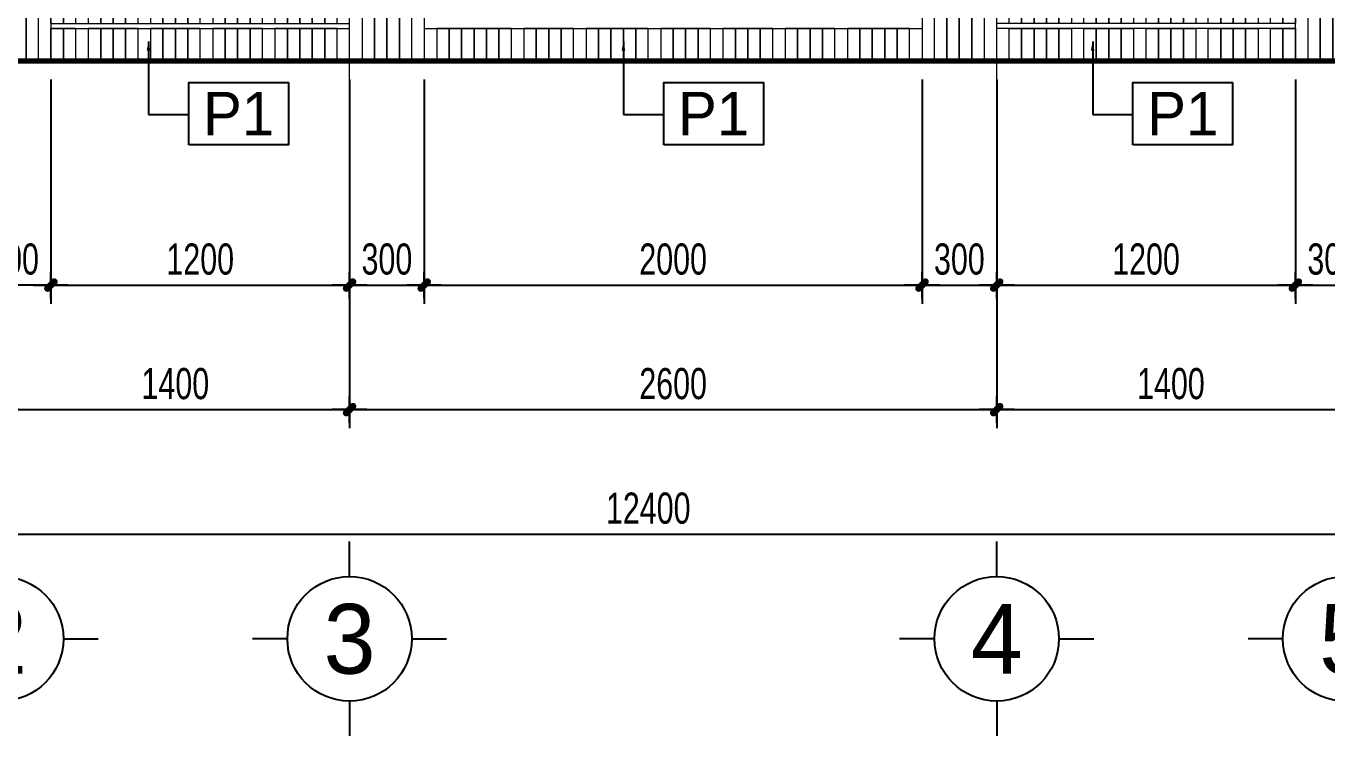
# Model space of a CAD drawing. Header units: inches. Extents: x 88947 to 296847, y 35049 to 161062.
# Drawn here: x 159648 to 164875, y 123670 to 126520 of the extents above; entities that cross this region are included whole.
import ezdxf
from ezdxf.enums import TextEntityAlignment as Align
from ezdxf.xclip import XClip

# ---------------------------------------------------------------- set-up
doc = ezdxf.new("R2010")
doc.units = ezdxf.units.IN
doc.header["$MEASUREMENT"] = 0
doc.header["$XCLIPFRAME"] = 0
doc.header["$PDMODE"] = 1
doc.linetypes.add('ACAD_ISO03W100', pattern=[30, 12, -18])
doc.linetypes.add('CENTER', pattern=[50.8, 31.75, -6.35, 6.35, -6.35])
for name, color, linetype, lineweight in [('A-Dims', 145, 'Continuous', 25), ('DIM', 7, 'Continuous', 25), ('GHICHU', 40, 'Continuous', 18), ('HACTH', 8, 'Continuous', 5), ('KHUNG 1', 6, 'Continuous', 70), ('KY HIEU', 4, 'Continuous', 25), ('NTHAY2', 51, 'Continuous', 25), ('THAY', 3, 'Continuous', 18), ('TRUC', 252, 'ACAD_ISO03W100', 13), ('TUONG', 4, 'Continuous', 50)]:
    doc.layers.add(name, color=color, linetype=linetype, lineweight=lineweight)
doc.styles.add('FRANKO', font='VFRANKO.TTF')
doc.styles.add('VHELVEN', font='VHELVEN.TTF')
doc.styles.add('VNI-HELVE-CONDENSE', font='VNARIAL.TTF', dxfattribs={"width": 0.7})
doc.dimstyles.new('TAS-100', dxfattribs={"dimscale": 50, "dimtxt": 2.5, "dimasz": 0.7, "dimexe": 1.5, "dimexo": 1.5, "dimgap": 0.8, "dimtad": 1, "dimdec": 0, "dimzin": 3, "dimdsep": 46, "dimtxsty": 'VNI-HELVE-CONDENSE', "dimblk": 'TICK', "dimcen": 2.5, "dimclrt": 71, "dimazin": 2, "dimtfac": 0.75, "dimtdec": 0, "dimtix": 1, "dimtmove": 2, "dimatfit": 2, "dimldrblk": 'TICK123', "dimfxl": 1.5, "dimtolj": 1, "dimtzin": 0, "dimarcsym": 0})
doc.dimstyles.new('TAS-50', dxfattribs={"dimscale": 25, "dimtxt": 2.5, "dimasz": 0.7, "dimexe": 1.5, "dimexo": 1.5, "dimgap": 0.8, "dimtad": 1, "dimdec": 0, "dimzin": 3, "dimdsep": 46, "dimtxsty": 'VNI-HELVE-CONDENSE', "dimblk": 'TICK', "dimcen": 2.5, "dimclrt": 71, "dimazin": 2, "dimtfac": 0.75, "dimtdec": 0, "dimtix": 1, "dimtmove": 2, "dimatfit": 2, "dimldrblk": 'TICK123', "dimfxl": 1.5, "dimtolj": 1, "dimtzin": 0, "dimarcsym": 0})

# ---------------------------------------------------------------- blocks, each defined once
blk = doc.blocks.new('TICK')
at = {"layer": 'A-Dims', "color": 1}
for p, q in [((0, 1.5), (0, -1.5)), ((-2, 0), (2, 0))]:
    blk.add_line(p, q, dxfattribs=at)
at = {"layer": 'A-Dims', "color": 1, "const_width": 0.788}
blk.add_lwpolyline([(-0.33, -0.35), (0.38, 0.38)], dxfattribs=at)
at = {"layer": 'A-Dims', "color": 1, "const_width": 0.394}
for points in [[(0.24, 0.52, -0.414214), (0.52, 0.52, -1)], [(0.52, 0.52, -0.414214), (0.52, 0.24, -1)], [(-0.47, -0.21, 0.414214), (-0.47, -0.49, 1)], [(-0.47, -0.49, 0.414214), (-0.19, -0.49, 1)]]:
    blk.add_lwpolyline(points, format="xyb", dxfattribs=at)
blk = doc.blocks.new('*D875')
at = {"layer": 'Defpoints', "color": 0}
for p in [(159547.7, 126380.3), (160947.7, 126380.3), (160947.7, 124980.3)]:
    blk.add_point(p, dxfattribs=at)
at = {"layer": 'DIM', "color": 0, "lineweight": -2}
for p, q in [((159547.7, 126305.3), (159547.7, 124905.3)), ((160947.7, 126305.3), (160947.7, 124905.3)), ((159582.7, 124980.3), (160912.7, 124980.3))]:
    blk.add_line(p, q, dxfattribs=at)
at = {"layer": 'DIM', "color": 0, "lineweight": -2, "xscale": 35, "yscale": 35, "zscale": 35, "rotation": 180}
blk.add_blockref('TICK', (159547.7, 124980.3), dxfattribs=at)
at = {"layer": 'DIM', "color": 0, "lineweight": -2, "xscale": 35, "yscale": 35, "zscale": 35}
blk.add_blockref('TICK', (160947.7, 124980.3), dxfattribs=at)
at = {"layer": 'DIM', "color": 71, "insert": (160247.7, 125084), "char_height": 125, "attachment_point": 5, "style": 'VNI-HELVE-CONDENSE'}
blk.add_mtext('\\A1;1400', dxfattribs=at)
blk = doc.blocks.new('TICK123')
at = {"layer": 'A-Dims', "color": 1}
blk.add_lwpolyline([(0.05, 0, 0, 0.84, 0), (-2.11, 0, 8.4, 8.4, 0)], format="xyseb", dxfattribs=at)
blk = doc.blocks.new('*D876')
at = {"layer": 'Defpoints', "color": 0}
for p in [(160947.7, 126380.3), (163547.7, 126380.3), (163547.7, 124980.3)]:
    blk.add_point(p, dxfattribs=at)
at = {"layer": 'DIM', "color": 0, "lineweight": -2}
for p, q in [((160947.7, 126305.3), (160947.7, 124905.3)), ((163547.7, 126305.3), (163547.7, 124905.3)), ((160982.7, 124980.3), (163512.7, 124980.3))]:
    blk.add_line(p, q, dxfattribs=at)
at = {"layer": 'DIM', "color": 0, "lineweight": -2, "xscale": 35, "yscale": 35, "zscale": 35, "rotation": 180}
blk.add_blockref('TICK', (160947.7, 124980.3), dxfattribs=at)
at = {"layer": 'DIM', "color": 0, "lineweight": -2, "xscale": 35, "yscale": 35, "zscale": 35}
blk.add_blockref('TICK', (163547.7, 124980.3), dxfattribs=at)
at = {"layer": 'DIM', "color": 71, "insert": (162247.7, 125084), "char_height": 125, "attachment_point": 5, "style": 'VNI-HELVE-CONDENSE'}
blk.add_mtext('\\A1;2600', dxfattribs=at)
blk = doc.blocks.new('*D877')
at = {"layer": 'Defpoints', "color": 0}
for p in [(163547.7, 126380.3), (164947.7, 126380.3), (164947.7, 124980.3)]:
    blk.add_point(p, dxfattribs=at)
at = {"layer": 'DIM', "color": 0, "lineweight": -2}
for p, q in [((163547.7, 126305.3), (163547.7, 124905.3)), ((164947.7, 126305.3), (164947.7, 124905.3)), ((163582.7, 124980.3), (164912.7, 124980.3))]:
    blk.add_line(p, q, dxfattribs=at)
at = {"layer": 'DIM', "color": 0, "lineweight": -2, "xscale": 35, "yscale": 35, "zscale": 35, "rotation": 180}
blk.add_blockref('TICK', (163547.7, 124980.3), dxfattribs=at)
at = {"layer": 'DIM', "color": 0, "lineweight": -2, "xscale": 35, "yscale": 35, "zscale": 35}
blk.add_blockref('TICK', (164947.7, 124980.3), dxfattribs=at)
at = {"layer": 'DIM', "color": 71, "insert": (164247.7, 125084), "char_height": 125, "attachment_point": 5, "style": 'VNI-HELVE-CONDENSE'}
blk.add_mtext('\\A1;1400', dxfattribs=at)
blk = doc.blocks.new('*D879')
at = {"layer": 'Defpoints', "color": 0}
for p in [(156047.7, 126380.3), (168447.7, 126380.3), (168447.7, 124480.3)]:
    blk.add_point(p, dxfattribs=at)
at = {"layer": 'DIM', "color": 0, "lineweight": -2}
for p, q in [((156047.7, 126305.3), (156047.7, 124405.3)), ((168447.7, 126305.3), (168447.7, 124405.3)), ((156082.7, 124480.3), (168412.7, 124480.3))]:
    blk.add_line(p, q, dxfattribs=at)
at = {"layer": 'DIM', "color": 0, "lineweight": -2, "xscale": 35, "yscale": 35, "zscale": 35, "rotation": 180}
blk.add_blockref('TICK', (156047.7, 124480.3), dxfattribs=at)
at = {"layer": 'DIM', "color": 0, "lineweight": -2, "xscale": 35, "yscale": 35, "zscale": 35}
blk.add_blockref('TICK', (168447.7, 124480.3), dxfattribs=at)
at = {"layer": 'DIM', "color": 71, "insert": (162147.7, 124584), "char_height": 125, "attachment_point": 5, "style": 'VNI-HELVE-CONDENSE'}
blk.add_mtext('\\A1;12400', dxfattribs=at)
blk = doc.blocks.new('*D884')
at = {"layer": 'Defpoints', "color": 0}
for p in [(159447.7, 126380.3), (159747.7, 126380.7), (159447.7, 125480.3)]:
    blk.add_point(p, dxfattribs=at)
at = {"layer": 'DIM', "color": 0, "lineweight": -2}
for p, q in [((159447.7, 126305.3), (159447.7, 125405.3)), ((159747.7, 126305.7), (159747.7, 125405.3)), ((159712.7, 125480.3), (159482.7, 125480.3))]:
    blk.add_line(p, q, dxfattribs=at)
at = {"layer": 'DIM', "color": 0, "lineweight": -2, "xscale": 35, "yscale": 35, "zscale": 35, "rotation": 180}
blk.add_blockref('TICK', (159447.7, 125480.3), dxfattribs=at)
at = {"layer": 'DIM', "color": 0, "lineweight": -2, "xscale": 35, "yscale": 35, "zscale": 35}
blk.add_blockref('TICK', (159747.7, 125480.3), dxfattribs=at)
at = {"layer": 'DIM', "color": 71, "insert": (159597.7, 125584.1), "char_height": 125, "attachment_point": 5, "style": 'VNI-HELVE-CONDENSE'}
blk.add_mtext('\\A1;300', dxfattribs=at)
blk = doc.blocks.new('*D885')
at = {"layer": 'Defpoints', "color": 0}
for p in [(159747.7, 126380.7), (160947.7, 126380.3), (160947.7, 125480.3)]:
    blk.add_point(p, dxfattribs=at)
at = {"layer": 'DIM', "color": 0, "lineweight": -2}
for p, q in [((159747.7, 126305.7), (159747.7, 125405.3)), ((160947.7, 126305.3), (160947.7, 125405.3)), ((159782.7, 125480.3), (160912.7, 125480.3))]:
    blk.add_line(p, q, dxfattribs=at)
at = {"layer": 'DIM', "color": 0, "lineweight": -2, "xscale": 35, "yscale": 35, "zscale": 35, "rotation": 180}
blk.add_blockref('TICK', (159747.7, 125480.3), dxfattribs=at)
at = {"layer": 'DIM', "color": 0, "lineweight": -2, "xscale": 35, "yscale": 35, "zscale": 35}
blk.add_blockref('TICK', (160947.7, 125480.3), dxfattribs=at)
at = {"layer": 'DIM', "color": 71, "insert": (160347.7, 125584), "char_height": 125, "attachment_point": 5, "style": 'VNI-HELVE-CONDENSE'}
blk.add_mtext('\\A1;1200', dxfattribs=at)
blk = doc.blocks.new('*D886')
at = {"layer": 'Defpoints', "color": 0}
for p in [(160947.7, 126380.3), (161247.7, 126380.3), (161247.7, 125480.3)]:
    blk.add_point(p, dxfattribs=at)
at = {"layer": 'DIM', "color": 0, "lineweight": -2}
for p, q in [((160947.7, 126305.3), (160947.7, 125405.3)), ((161247.7, 126305.3), (161247.7, 125405.3)), ((160982.7, 125480.3), (161212.7, 125480.3))]:
    blk.add_line(p, q, dxfattribs=at)
at = {"layer": 'DIM', "color": 0, "lineweight": -2, "xscale": 35, "yscale": 35, "zscale": 35, "rotation": 180}
blk.add_blockref('TICK', (160947.7, 125480.3), dxfattribs=at)
at = {"layer": 'DIM', "color": 0, "lineweight": -2, "xscale": 35, "yscale": 35, "zscale": 35}
blk.add_blockref('TICK', (161247.7, 125480.3), dxfattribs=at)
at = {"layer": 'DIM', "color": 71, "insert": (161097.7, 125584.1), "char_height": 125, "attachment_point": 5, "style": 'VNI-HELVE-CONDENSE'}
blk.add_mtext('\\A1;300', dxfattribs=at)
blk = doc.blocks.new('*D887')
at = {"layer": 'Defpoints', "color": 0}
for p in [(161247.7, 126380.3), (163247.7, 126380.3), (163247.7, 125480.3)]:
    blk.add_point(p, dxfattribs=at)
at = {"layer": 'DIM', "color": 0, "lineweight": -2}
for p, q in [((161247.7, 126305.3), (161247.7, 125405.3)), ((163247.7, 126305.3), (163247.7, 125405.3)), ((161282.7, 125480.3), (163212.7, 125480.3))]:
    blk.add_line(p, q, dxfattribs=at)
at = {"layer": 'DIM', "color": 0, "lineweight": -2, "xscale": 35, "yscale": 35, "zscale": 35, "rotation": 180}
blk.add_blockref('TICK', (161247.7, 125480.3), dxfattribs=at)
at = {"layer": 'DIM', "color": 0, "lineweight": -2, "xscale": 35, "yscale": 35, "zscale": 35}
blk.add_blockref('TICK', (163247.7, 125480.3), dxfattribs=at)
at = {"layer": 'DIM', "color": 71, "insert": (162247.7, 125584), "char_height": 125, "attachment_point": 5, "style": 'VNI-HELVE-CONDENSE'}
blk.add_mtext('\\A1;2000', dxfattribs=at)
blk = doc.blocks.new('*D888')
at = {"layer": 'Defpoints', "color": 0}
for p in [(163247.7, 126380.3), (163547.7, 126380.3), (163547.7, 125480.3)]:
    blk.add_point(p, dxfattribs=at)
at = {"layer": 'DIM', "color": 0, "lineweight": -2}
for p, q in [((163247.7, 126305.3), (163247.7, 125405.3)), ((163547.7, 126305.3), (163547.7, 125405.3)), ((163282.7, 125480.3), (163512.7, 125480.3))]:
    blk.add_line(p, q, dxfattribs=at)
at = {"layer": 'DIM', "color": 0, "lineweight": -2, "xscale": 35, "yscale": 35, "zscale": 35, "rotation": 180}
blk.add_blockref('TICK', (163247.7, 125480.3), dxfattribs=at)
at = {"layer": 'DIM', "color": 0, "lineweight": -2, "xscale": 35, "yscale": 35, "zscale": 35}
blk.add_blockref('TICK', (163547.7, 125480.3), dxfattribs=at)
at = {"layer": 'DIM', "color": 71, "insert": (163397.7, 125584.1), "char_height": 125, "attachment_point": 5, "style": 'VNI-HELVE-CONDENSE'}
blk.add_mtext('\\A1;300', dxfattribs=at)
blk = doc.blocks.new('*D889')
at = {"layer": 'Defpoints', "color": 0}
for p in [(163547.7, 126380.3), (164747.7, 126380.3), (164747.7, 125480.3)]:
    blk.add_point(p, dxfattribs=at)
at = {"layer": 'DIM', "color": 0, "lineweight": -2}
for p, q in [((163547.7, 126305.3), (163547.7, 125405.3)), ((164747.7, 126305.3), (164747.7, 125405.3)), ((163582.7, 125480.3), (164712.7, 125480.3))]:
    blk.add_line(p, q, dxfattribs=at)
at = {"layer": 'DIM', "color": 0, "lineweight": -2, "xscale": 35, "yscale": 35, "zscale": 35, "rotation": 180}
blk.add_blockref('TICK', (163547.7, 125480.3), dxfattribs=at)
at = {"layer": 'DIM', "color": 0, "lineweight": -2, "xscale": 35, "yscale": 35, "zscale": 35}
blk.add_blockref('TICK', (164747.7, 125480.3), dxfattribs=at)
at = {"layer": 'DIM', "color": 71, "insert": (164147.7, 125584), "char_height": 125, "attachment_point": 5, "style": 'VNI-HELVE-CONDENSE'}
blk.add_mtext('\\A1;1200', dxfattribs=at)
blk = doc.blocks.new('*D890')
at = {"layer": 'Defpoints', "color": 0}
for p in [(164747.7, 126380.3), (165047.7, 126380.3), (165047.7, 125480.3)]:
    blk.add_point(p, dxfattribs=at)
at = {"layer": 'DIM', "color": 0, "lineweight": -2}
for p, q in [((164747.7, 126305.3), (164747.7, 125405.3)), ((165047.7, 126305.3), (165047.7, 125405.3)), ((164782.7, 125480.3), (165012.7, 125480.3))]:
    blk.add_line(p, q, dxfattribs=at)
at = {"layer": 'DIM', "color": 0, "lineweight": -2, "xscale": 35, "yscale": 35, "zscale": 35, "rotation": 180}
blk.add_blockref('TICK', (164747.7, 125480.3), dxfattribs=at)
at = {"layer": 'DIM', "color": 0, "lineweight": -2, "xscale": 35, "yscale": 35, "zscale": 35}
blk.add_blockref('TICK', (165047.7, 125480.3), dxfattribs=at)
at = {"layer": 'DIM', "color": 71, "insert": (164897.7, 125584.1), "char_height": 125, "attachment_point": 5, "style": 'VNI-HELVE-CONDENSE'}
blk.add_mtext('\\A1;300', dxfattribs=at)
blk = doc.blocks.new('TRUCCOT')
for p, q in [((0, -140), (0, 0)), ((-250, -390), (-390, -390)), ((250, -390), (390, -390)), ((0, -640), (0, -780))]:
    blk.add_line(p, q)
blk.add_circle((0, -390), 250)
at = {"layer": 'GHICHU', "style": 'VHELVEN'}
blk.add_attdef('TRUC', text='', height=280, dxfattribs=at).set_placement((0, -390), align=Align.MIDDLE_CENTER)
blk = doc.blocks.new('syb-floor')
at = {"linetype": 'Continuous'}
blk.add_lwpolyline([(-4.79, -2.5), (-4.79, 2.5), (3.22, 2.5), (3.22, -2.5)], close=True, dxfattribs=at)
blk.add_attdef('SYB-FLOOR', text='', height=2.5, dxfattribs=at).set_placement((-0.78, 0), align=Align.MIDDLE_CENTER)
blk = doc.blocks.new('*D3879')
at = {"layer": 'Defpoints', "color": 0}
for p in [(159547.7, 126380.3), (160947.7, 126380.3), (160947.7, 124980.3)]:
    blk.add_point(p, dxfattribs=at)
at = {"layer": 'DIM', "color": 0, "lineweight": -2}
for p, q in [((159547.7, 126305.3), (159547.7, 124905.3)), ((160947.7, 126305.3), (160947.7, 124905.3)), ((159582.7, 124980.3), (160912.7, 124980.3))]:
    blk.add_line(p, q, dxfattribs=at)
at = {"layer": 'DIM', "color": 0, "lineweight": -2, "xscale": 35, "yscale": 35, "zscale": 35, "rotation": 180}
blk.add_blockref('TICK', (159547.7, 124980.3), dxfattribs=at)
at = {"layer": 'DIM', "color": 0, "lineweight": -2, "xscale": 35, "yscale": 35, "zscale": 35}
blk.add_blockref('TICK', (160947.7, 124980.3), dxfattribs=at)
at = {"layer": 'DIM', "color": 71, "insert": (160247.7, 125084), "char_height": 125, "attachment_point": 5, "style": 'VNI-HELVE-CONDENSE'}
blk.add_mtext('\\A1;1400', dxfattribs=at)
blk = doc.blocks.new('*D3880')
at = {"layer": 'Defpoints', "color": 0}
for p in [(160947.7, 126380.3), (163547.7, 126380.3), (163547.7, 124980.3)]:
    blk.add_point(p, dxfattribs=at)
at = {"layer": 'DIM', "color": 0, "lineweight": -2}
for p, q in [((160947.7, 126305.3), (160947.7, 124905.3)), ((163547.7, 126305.3), (163547.7, 124905.3)), ((160982.7, 124980.3), (163512.7, 124980.3))]:
    blk.add_line(p, q, dxfattribs=at)
at = {"layer": 'DIM', "color": 0, "lineweight": -2, "xscale": 35, "yscale": 35, "zscale": 35, "rotation": 180}
blk.add_blockref('TICK', (160947.7, 124980.3), dxfattribs=at)
at = {"layer": 'DIM', "color": 0, "lineweight": -2, "xscale": 35, "yscale": 35, "zscale": 35}
blk.add_blockref('TICK', (163547.7, 124980.3), dxfattribs=at)
at = {"layer": 'DIM', "color": 71, "insert": (162247.7, 125084), "char_height": 125, "attachment_point": 5, "style": 'VNI-HELVE-CONDENSE'}
blk.add_mtext('\\A1;2600', dxfattribs=at)
blk = doc.blocks.new('*D3881')
at = {"layer": 'Defpoints', "color": 0}
for p in [(163547.7, 126380.3), (164947.7, 126380.3), (164947.7, 124980.3)]:
    blk.add_point(p, dxfattribs=at)
at = {"layer": 'DIM', "color": 0, "lineweight": -2}
for p, q in [((163547.7, 126305.3), (163547.7, 124905.3)), ((164947.7, 126305.3), (164947.7, 124905.3)), ((163582.7, 124980.3), (164912.7, 124980.3))]:
    blk.add_line(p, q, dxfattribs=at)
at = {"layer": 'DIM', "color": 0, "lineweight": -2, "xscale": 35, "yscale": 35, "zscale": 35, "rotation": 180}
blk.add_blockref('TICK', (163547.7, 124980.3), dxfattribs=at)
at = {"layer": 'DIM', "color": 0, "lineweight": -2, "xscale": 35, "yscale": 35, "zscale": 35}
blk.add_blockref('TICK', (164947.7, 124980.3), dxfattribs=at)
at = {"layer": 'DIM', "color": 71, "insert": (164247.7, 125084), "char_height": 125, "attachment_point": 5, "style": 'VNI-HELVE-CONDENSE'}
blk.add_mtext('\\A1;1400', dxfattribs=at)
blk = doc.blocks.new('*D3883')
at = {"layer": 'Defpoints', "color": 0}
for p in [(156047.7, 126380.3), (168447.7, 126380.3), (168447.7, 124480.3)]:
    blk.add_point(p, dxfattribs=at)
at = {"layer": 'DIM', "color": 0, "lineweight": -2}
for p, q in [((156047.7, 126305.3), (156047.7, 124405.3)), ((168447.7, 126305.3), (168447.7, 124405.3)), ((156082.7, 124480.3), (168412.7, 124480.3))]:
    blk.add_line(p, q, dxfattribs=at)
at = {"layer": 'DIM', "color": 0, "lineweight": -2, "xscale": 35, "yscale": 35, "zscale": 35, "rotation": 180}
blk.add_blockref('TICK', (156047.7, 124480.3), dxfattribs=at)
at = {"layer": 'DIM', "color": 0, "lineweight": -2, "xscale": 35, "yscale": 35, "zscale": 35}
blk.add_blockref('TICK', (168447.7, 124480.3), dxfattribs=at)
at = {"layer": 'DIM', "color": 71, "insert": (162147.7, 124584), "char_height": 125, "attachment_point": 5, "style": 'VNI-HELVE-CONDENSE'}
blk.add_mtext('\\A1;12400', dxfattribs=at)
blk = doc.blocks.new('*D3888')
at = {"layer": 'Defpoints', "color": 0}
for p in [(159447.7, 126380.3), (159747.7, 126380.7), (159447.7, 125480.3)]:
    blk.add_point(p, dxfattribs=at)
at = {"layer": 'DIM', "color": 0, "lineweight": -2}
for p, q in [((159447.7, 126305.3), (159447.7, 125405.3)), ((159747.7, 126305.7), (159747.7, 125405.3)), ((159712.7, 125480.3), (159482.7, 125480.3))]:
    blk.add_line(p, q, dxfattribs=at)
at = {"layer": 'DIM', "color": 0, "lineweight": -2, "xscale": 35, "yscale": 35, "zscale": 35, "rotation": 180}
blk.add_blockref('TICK', (159447.7, 125480.3), dxfattribs=at)
at = {"layer": 'DIM', "color": 0, "lineweight": -2, "xscale": 35, "yscale": 35, "zscale": 35}
blk.add_blockref('TICK', (159747.7, 125480.3), dxfattribs=at)
at = {"layer": 'DIM', "color": 71, "insert": (159597.7, 125584.1), "char_height": 125, "attachment_point": 5, "style": 'VNI-HELVE-CONDENSE'}
blk.add_mtext('\\A1;300', dxfattribs=at)
blk = doc.blocks.new('*D3889')
at = {"layer": 'Defpoints', "color": 0}
for p in [(159747.7, 126380.7), (160947.7, 126380.3), (160947.7, 125480.3)]:
    blk.add_point(p, dxfattribs=at)
at = {"layer": 'DIM', "color": 0, "lineweight": -2}
for p, q in [((159747.7, 126305.7), (159747.7, 125405.3)), ((160947.7, 126305.3), (160947.7, 125405.3)), ((159782.7, 125480.3), (160912.7, 125480.3))]:
    blk.add_line(p, q, dxfattribs=at)
at = {"layer": 'DIM', "color": 0, "lineweight": -2, "xscale": 35, "yscale": 35, "zscale": 35, "rotation": 180}
blk.add_blockref('TICK', (159747.7, 125480.3), dxfattribs=at)
at = {"layer": 'DIM', "color": 0, "lineweight": -2, "xscale": 35, "yscale": 35, "zscale": 35}
blk.add_blockref('TICK', (160947.7, 125480.3), dxfattribs=at)
at = {"layer": 'DIM', "color": 71, "insert": (160347.7, 125584), "char_height": 125, "attachment_point": 5, "style": 'VNI-HELVE-CONDENSE'}
blk.add_mtext('\\A1;1200', dxfattribs=at)
blk = doc.blocks.new('*D3890')
at = {"layer": 'Defpoints', "color": 0}
for p in [(160947.7, 126380.3), (161247.7, 126380.3), (161247.7, 125480.3)]:
    blk.add_point(p, dxfattribs=at)
at = {"layer": 'DIM', "color": 0, "lineweight": -2}
for p, q in [((160947.7, 126305.3), (160947.7, 125405.3)), ((161247.7, 126305.3), (161247.7, 125405.3)), ((160982.7, 125480.3), (161212.7, 125480.3))]:
    blk.add_line(p, q, dxfattribs=at)
at = {"layer": 'DIM', "color": 0, "lineweight": -2, "xscale": 35, "yscale": 35, "zscale": 35, "rotation": 180}
blk.add_blockref('TICK', (160947.7, 125480.3), dxfattribs=at)
at = {"layer": 'DIM', "color": 0, "lineweight": -2, "xscale": 35, "yscale": 35, "zscale": 35}
blk.add_blockref('TICK', (161247.7, 125480.3), dxfattribs=at)
at = {"layer": 'DIM', "color": 71, "insert": (161097.7, 125584.1), "char_height": 125, "attachment_point": 5, "style": 'VNI-HELVE-CONDENSE'}
blk.add_mtext('\\A1;300', dxfattribs=at)
blk = doc.blocks.new('*D3891')
at = {"layer": 'Defpoints', "color": 0}
for p in [(161247.7, 126380.3), (163247.7, 126380.3), (163247.7, 125480.3)]:
    blk.add_point(p, dxfattribs=at)
at = {"layer": 'DIM', "color": 0, "lineweight": -2}
for p, q in [((161247.7, 126305.3), (161247.7, 125405.3)), ((163247.7, 126305.3), (163247.7, 125405.3)), ((161282.7, 125480.3), (163212.7, 125480.3))]:
    blk.add_line(p, q, dxfattribs=at)
at = {"layer": 'DIM', "color": 0, "lineweight": -2, "xscale": 35, "yscale": 35, "zscale": 35, "rotation": 180}
blk.add_blockref('TICK', (161247.7, 125480.3), dxfattribs=at)
at = {"layer": 'DIM', "color": 0, "lineweight": -2, "xscale": 35, "yscale": 35, "zscale": 35}
blk.add_blockref('TICK', (163247.7, 125480.3), dxfattribs=at)
at = {"layer": 'DIM', "color": 71, "insert": (162247.7, 125584), "char_height": 125, "attachment_point": 5, "style": 'VNI-HELVE-CONDENSE'}
blk.add_mtext('\\A1;2000', dxfattribs=at)
blk = doc.blocks.new('*D3892')
at = {"layer": 'Defpoints', "color": 0}
for p in [(163247.7, 126380.3), (163547.7, 126380.3), (163547.7, 125480.3)]:
    blk.add_point(p, dxfattribs=at)
at = {"layer": 'DIM', "color": 0, "lineweight": -2}
for p, q in [((163247.7, 126305.3), (163247.7, 125405.3)), ((163547.7, 126305.3), (163547.7, 125405.3)), ((163282.7, 125480.3), (163512.7, 125480.3))]:
    blk.add_line(p, q, dxfattribs=at)
at = {"layer": 'DIM', "color": 0, "lineweight": -2, "xscale": 35, "yscale": 35, "zscale": 35, "rotation": 180}
blk.add_blockref('TICK', (163247.7, 125480.3), dxfattribs=at)
at = {"layer": 'DIM', "color": 0, "lineweight": -2, "xscale": 35, "yscale": 35, "zscale": 35}
blk.add_blockref('TICK', (163547.7, 125480.3), dxfattribs=at)
at = {"layer": 'DIM', "color": 71, "insert": (163397.7, 125584.1), "char_height": 125, "attachment_point": 5, "style": 'VNI-HELVE-CONDENSE'}
blk.add_mtext('\\A1;300', dxfattribs=at)
blk = doc.blocks.new('*D3893')
at = {"layer": 'Defpoints', "color": 0}
for p in [(163547.7, 126380.3), (164747.7, 126380.3), (164747.7, 125480.3)]:
    blk.add_point(p, dxfattribs=at)
at = {"layer": 'DIM', "color": 0, "lineweight": -2}
for p, q in [((163547.7, 126305.3), (163547.7, 125405.3)), ((164747.7, 126305.3), (164747.7, 125405.3)), ((163582.7, 125480.3), (164712.7, 125480.3))]:
    blk.add_line(p, q, dxfattribs=at)
at = {"layer": 'DIM', "color": 0, "lineweight": -2, "xscale": 35, "yscale": 35, "zscale": 35, "rotation": 180}
blk.add_blockref('TICK', (163547.7, 125480.3), dxfattribs=at)
at = {"layer": 'DIM', "color": 0, "lineweight": -2, "xscale": 35, "yscale": 35, "zscale": 35}
blk.add_blockref('TICK', (164747.7, 125480.3), dxfattribs=at)
at = {"layer": 'DIM', "color": 71, "insert": (164147.7, 125584), "char_height": 125, "attachment_point": 5, "style": 'VNI-HELVE-CONDENSE'}
blk.add_mtext('\\A1;1200', dxfattribs=at)
blk = doc.blocks.new('*D3894')
at = {"layer": 'Defpoints', "color": 0}
for p in [(164747.7, 126380.3), (165047.7, 126380.3), (165047.7, 125480.3)]:
    blk.add_point(p, dxfattribs=at)
at = {"layer": 'DIM', "color": 0, "lineweight": -2}
for p, q in [((164747.7, 126305.3), (164747.7, 125405.3)), ((165047.7, 126305.3), (165047.7, 125405.3)), ((164782.7, 125480.3), (165012.7, 125480.3))]:
    blk.add_line(p, q, dxfattribs=at)
at = {"layer": 'DIM', "color": 0, "lineweight": -2, "xscale": 35, "yscale": 35, "zscale": 35, "rotation": 180}
blk.add_blockref('TICK', (164747.7, 125480.3), dxfattribs=at)
at = {"layer": 'DIM', "color": 0, "lineweight": -2, "xscale": 35, "yscale": 35, "zscale": 35}
blk.add_blockref('TICK', (165047.7, 125480.3), dxfattribs=at)
at = {"layer": 'DIM', "color": 71, "insert": (164897.7, 125584.1), "char_height": 125, "attachment_point": 5, "style": 'VNI-HELVE-CONDENSE'}
blk.add_mtext('\\A1;300', dxfattribs=at)
blk = doc.blocks.new('A$C5E6024E7')
at = {"layer": 'HACTH'}
h = blk.add_hatch(dxfattribs=at)
h.set_pattern_fill('AR-SAND', color=256, scale=10, style=0)
h.set_pattern_definition([(37.5, (-350, 450), (-0.62993, 19.26824), [0, -15.2, 0, -17, 0, -16.25]), (7.5, (-350, 450), (17.6978, 28.2215), [0, -8.2, 0, -13.7, 0, -5.25]), (327.5, (-362.3, 450), (31.1414, 0.0566), [0, -5, 0, -18, 0, -23.5]), (317.5, (-362.3, 450), (30.0613, 8.7768), [0, -2.5, 0, -11.8, 0, -13.5])])
h.paths.add_polyline_path([(50, 550), (0, 550), (-350, 550), (-350, 450), (-249.8, 450), (-249.8, 450), (-199.8, 450), (-199.8, 450), (-149.8, 450), (-99.8, 450), (-49.8, 450), (-49.8, 450), (50, 450)])
for points in [[(-249.8, 450), (-249.8, 250), (-199.8, 250), (-199.8, 450)], [(-199.8, 450), (-199.8, 250), (-149.8, 250), (-149.8, 450)], [(-149.8, 450), (-149.8, 250), (-99.8, 250), (-99.8, 450)], [(-99.8, 450), (-99.8, 250), (-49.8, 250), (-49.8, 450)], [(-249.8, 200), (-249.8, 0), (-199.8, 0), (-199.8, 200)], [(-199.8, 200), (-199.8, 0), (-149.8, 0), (-149.8, 200)], [(-149.8, 200), (-149.8, 0), (-99.8, 0), (-99.8, 200)], [(-99.8, 200), (-99.8, 0), (-49.8, 0), (-49.8, 200)]]:
    blk.add_lwpolyline(points, close=True, dxfattribs=at)
for points in [[(-300, 250), (0, 250)], [(-300, 200), (0, 200)]]:
    blk.add_lwpolyline(points, dxfattribs=at)
at = {"layer": 'THAY'}
for points in [[(50, 450), (-350, 450), (-350, 550), (0, 550), (50, 550), (50, 450)], [(0, 450), (0, 0), (-300, 0), (-300, 450)]]:
    blk.add_lwpolyline(points, dxfattribs=at)
blk = doc.blocks.new('A$C547D6311')
at = {"layer": 'HACTH'}
for points in [[(-1950, 430), (-1950, 300), (-1900, 300), (-1900, 430)], [(-1900, 430), (-1900, 300), (-1850, 300), (-1850, 430)], [(-1850, 430), (-1850, 300), (-1800, 300), (-1800, 430)], [(-1800, 430), (-1800, 300), (-1750, 300), (-1750, 430)], [(-1750, 430), (-1750, 300), (-1700, 300), (-1700, 430)], [(-1700, 430), (-1700, 300), (-1650, 300), (-1650, 430)], [(-1600, 430), (-1600, 300), (-1550, 300), (-1550, 430)], [(-1550, 430), (-1550, 300), (-1500, 300), (-1500, 430)], [(-1500, 430), (-1500, 300), (-1450, 300), (-1450, 430)], [(-1450, 430), (-1450, 300), (-1400, 300), (-1400, 430)], [(-1350, 430), (-1350, 300), (-1300, 300), (-1300, 430)], [(-1300, 430), (-1300, 300), (-1250, 300), (-1250, 430)], [(-1250, 430), (-1250, 300), (-1200, 300), (-1200, 430)], [(-1200, 430), (-1200, 300), (-1150, 300), (-1150, 430)], [(-1150, 430), (-1150, 300), (-1100, 300), (-1100, 430)], [(-1050, 430), (-1050, 300), (-1000, 300), (-1000, 430)], [(-1000, 430), (-1000, 300), (-950, 300), (-950, 430)], [(-950, 430), (-950, 300), (-900, 300), (-900, 430)], [(-900, 430), (-900, 300), (-850, 300), (-850, 430)], [(-800, 430), (-800, 300), (-750, 300), (-750, 430)], [(-750, 430), (-750, 300), (-700, 300), (-700, 430)], [(-700, 430), (-700, 300), (-650, 300), (-650, 430)], [(-650, 430), (-650, 300), (-600, 300), (-600, 430)], [(-550, 430), (-550, 300), (-500, 300), (-500, 430)], [(-500, 430), (-500, 300), (-450, 300), (-450, 430)], [(-450, 430), (-450, 300), (-400, 300), (-400, 430)], [(-400, 430), (-400, 300), (-350, 300), (-350, 430)], [(-300, 430), (-300, 300), (-250, 300), (-250, 430)], [(-250, 430), (-250, 300), (-200, 300), (-200, 430)], [(-200, 430), (-200, 300), (-150, 300), (-150, 430)], [(-150, 430), (-150, 300), (-100, 300), (-100, 430)], [(-100, 430), (-100, 300), (-50, 300), (-50, 430)], [(-1950, 280), (-1950, 150), (-1900, 150), (-1900, 280)], [(-1900, 280), (-1900, 150), (-1850, 150), (-1850, 280)], [(-1850, 280), (-1850, 150), (-1800, 150), (-1800, 280)], [(-1800, 280), (-1800, 150), (-1750, 150), (-1750, 280)], [(-1750, 280), (-1750, 150), (-1700, 150), (-1700, 280)], [(-1700, 280), (-1700, 150), (-1650, 150), (-1650, 280)], [(-1600, 280), (-1600, 150), (-1550, 150), (-1550, 280)], [(-1550, 280), (-1550, 150), (-1500, 150), (-1500, 280)], [(-1500, 280), (-1500, 150), (-1450, 150), (-1450, 280)], [(-1450, 280), (-1450, 150), (-1400, 150), (-1400, 280)], [(-1350, 280), (-1350, 150), (-1300, 150), (-1300, 280)], [(-1300, 280), (-1300, 150), (-1250, 150), (-1250, 280)], [(-1250, 280), (-1250, 150), (-1200, 150), (-1200, 280)], [(-1200, 280), (-1200, 150), (-1150, 150), (-1150, 280)], [(-1150, 280), (-1150, 150), (-1100, 150), (-1100, 280)], [(-1050, 280), (-1050, 150), (-1000, 150), (-1000, 280)], [(-1000, 280), (-1000, 150), (-950, 150), (-950, 280)], [(-950, 280), (-950, 150), (-900, 150), (-900, 280)], [(-900, 280), (-900, 150), (-850, 150), (-850, 280)], [(-800, 280), (-800, 150), (-750, 150), (-750, 280)], [(-750, 280), (-750, 150), (-700, 150), (-700, 280)], [(-700, 280), (-700, 150), (-650, 150), (-650, 280)], [(-650, 280), (-650, 150), (-600, 150), (-600, 280)], [(-550, 280), (-550, 150), (-500, 150), (-500, 280)], [(-500, 280), (-500, 150), (-450, 150), (-450, 280)], [(-450, 280), (-450, 150), (-400, 150), (-400, 280)], [(-400, 280), (-400, 150), (-350, 150), (-350, 280)], [(-300, 280), (-300, 150), (-250, 150), (-250, 280)], [(-250, 280), (-250, 150), (-200, 150), (-200, 280)], [(-200, 280), (-200, 150), (-150, 150), (-150, 280)], [(-150, 280), (-150, 150), (-100, 150), (-100, 280)], [(-100, 280), (-100, 150), (-50, 150), (-50, 280)], [(-1950, 130), (-1950, 0), (-1900, 0), (-1900, 130)], [(-1900, 130), (-1900, 0), (-1850, 0), (-1850, 130)], [(-1850, 130), (-1850, 0), (-1800, 0), (-1800, 130)], [(-1800, 130), (-1800, 0), (-1750, 0), (-1750, 130)], [(-1750, 130), (-1750, 0), (-1700, 0), (-1700, 130)], [(-1700, 130), (-1700, 0), (-1650, 0), (-1650, 130)], [(-1600, 130), (-1600, 0), (-1550, 0), (-1550, 130)], [(-1550, 130), (-1550, 0), (-1500, 0), (-1500, 130)], [(-1500, 130), (-1500, 0), (-1450, 0), (-1450, 130)], [(-1450, 130), (-1450, 0), (-1400, 0), (-1400, 130)], [(-1350, 130), (-1350, 0), (-1300, 0), (-1300, 130)], [(-1300, 130), (-1300, 0), (-1250, 0), (-1250, 130)], [(-1250, 130), (-1250, 0), (-1200, 0), (-1200, 130)], [(-1200, 130), (-1200, 0), (-1150, 0), (-1150, 130)], [(-1150, 130), (-1150, 0), (-1100, 0), (-1100, 130)], [(-1050, 130), (-1050, 0), (-1000, 0), (-1000, 130)], [(-1000, 130), (-1000, 0), (-950, 0), (-950, 130)], [(-950, 130), (-950, 0), (-900, 0), (-900, 130)], [(-900, 130), (-900, 0), (-850, 0), (-850, 130)], [(-800, 130), (-800, 0), (-750, 0), (-750, 130)], [(-750, 130), (-750, 0), (-700, 0), (-700, 130)], [(-700, 130), (-700, 0), (-650, 0), (-650, 130)], [(-650, 130), (-650, 0), (-600, 0), (-600, 130)], [(-550, 130), (-550, 0), (-500, 0), (-500, 130)], [(-500, 130), (-500, 0), (-450, 0), (-450, 130)], [(-450, 130), (-450, 0), (-400, 0), (-400, 130)], [(-400, 130), (-400, 0), (-350, 0), (-350, 130)], [(-300, 130), (-300, 0), (-250, 0), (-250, 130)], [(-250, 130), (-250, 0), (-200, 0), (-200, 130)], [(-200, 130), (-200, 0), (-150, 0), (-150, 130)], [(-150, 130), (-150, 0), (-100, 0), (-100, 130)], [(-100, 130), (-100, 0), (-50, 0), (-50, 130)]]:
    blk.add_lwpolyline(points, close=True, dxfattribs=at)
at = {"layer": 'THAY'}
for points in [[(-2000, 450), (0, 450)], [(-2000, 430), (0, 430)], [(-2000, 300), (0, 300)], [(-2000, 280), (0, 280)], [(-2000, 150), (0, 150)], [(-2000, 130), (0, 130)], [(-2000, 0), (0, 0)]]:
    blk.add_lwpolyline(points, dxfattribs=at)

msp = doc.modelspace()

# ---------------------------------------------------------------- linework, layer by layer
at = {"layer": 'HACTH'}
for points in [[(161297.7, 126510.3), (161297.7, 126380.3), (161347.7, 126380.3), (161347.7, 126510.3)], [(161297.7, 126510.3), (161297.7, 126380.3), (161347.7, 126380.3), (161347.7, 126510.3)], [(161347.7, 126510.3), (161347.7, 126380.3), (161397.7, 126380.3), (161397.7, 126510.3)], [(161347.7, 126510.3), (161347.7, 126380.3), (161397.7, 126380.3), (161397.7, 126510.3)], [(161397.7, 126510.3), (161397.7, 126380.3), (161447.7, 126380.3), (161447.7, 126510.3)], [(161397.7, 126510.3), (161397.7, 126380.3), (161447.7, 126380.3), (161447.7, 126510.3)], [(161447.7, 126510.3), (161447.7, 126380.3), (161497.7, 126380.3), (161497.7, 126510.3)], [(161447.7, 126510.3), (161447.7, 126380.3), (161497.7, 126380.3), (161497.7, 126510.3)], [(161497.7, 126510.3), (161497.7, 126380.3), (161547.7, 126380.3), (161547.7, 126510.3)], [(161497.7, 126510.3), (161497.7, 126380.3), (161547.7, 126380.3), (161547.7, 126510.3)], [(161547.7, 126510.3), (161547.7, 126380.3), (161597.7, 126380.3), (161597.7, 126510.3)], [(161547.7, 126510.3), (161547.7, 126380.3), (161597.7, 126380.3), (161597.7, 126510.3)], [(161647.7, 126510.3), (161647.7, 126380.3), (161697.7, 126380.3), (161697.7, 126510.3)], [(161647.7, 126510.3), (161647.7, 126380.3), (161697.7, 126380.3), (161697.7, 126510.3)], [(161697.7, 126510.3), (161697.7, 126380.3), (161747.7, 126380.3), (161747.7, 126510.3)], [(161697.7, 126510.3), (161697.7, 126380.3), (161747.7, 126380.3), (161747.7, 126510.3)], [(161747.7, 126510.3), (161747.7, 126380.3), (161797.7, 126380.3), (161797.7, 126510.3)], [(161747.7, 126510.3), (161747.7, 126380.3), (161797.7, 126380.3), (161797.7, 126510.3)], [(161797.7, 126510.3), (161797.7, 126380.3), (161847.7, 126380.3), (161847.7, 126510.3)], [(161797.7, 126510.3), (161797.7, 126380.3), (161847.7, 126380.3), (161847.7, 126510.3)], [(161897.7, 126510.3), (161897.7, 126380.3), (161947.7, 126380.3), (161947.7, 126510.3)], [(161897.7, 126510.3), (161897.7, 126380.3), (161947.7, 126380.3), (161947.7, 126510.3)], [(161947.7, 126510.3), (161947.7, 126380.3), (161997.7, 126380.3), (161997.7, 126510.3)], [(161947.7, 126510.3), (161947.7, 126380.3), (161997.7, 126380.3), (161997.7, 126510.3)], [(161997.7, 126510.3), (161997.7, 126380.3), (162047.7, 126380.3), (162047.7, 126510.3)], [(161997.7, 126510.3), (161997.7, 126380.3), (162047.7, 126380.3), (162047.7, 126510.3)], [(162047.7, 126510.3), (162047.7, 126380.3), (162097.7, 126380.3), (162097.7, 126510.3)], [(162047.7, 126510.3), (162047.7, 126380.3), (162097.7, 126380.3), (162097.7, 126510.3)], [(162097.7, 126510.3), (162097.7, 126380.3), (162147.7, 126380.3), (162147.7, 126510.3)], [(162097.7, 126510.3), (162097.7, 126380.3), (162147.7, 126380.3), (162147.7, 126510.3)], [(162197.7, 126510.3), (162197.7, 126380.3), (162247.7, 126380.3), (162247.7, 126510.3)], [(162197.7, 126510.3), (162197.7, 126380.3), (162247.7, 126380.3), (162247.7, 126510.3)], [(162247.7, 126510.3), (162247.7, 126380.3), (162297.7, 126380.3), (162297.7, 126510.3)], [(162247.7, 126510.3), (162247.7, 126380.3), (162297.7, 126380.3), (162297.7, 126510.3)], [(162297.7, 126510.3), (162297.7, 126380.3), (162347.7, 126380.3), (162347.7, 126510.3)], [(162297.7, 126510.3), (162297.7, 126380.3), (162347.7, 126380.3), (162347.7, 126510.3)], [(162347.7, 126510.3), (162347.7, 126380.3), (162397.7, 126380.3), (162397.7, 126510.3)], [(162347.7, 126510.3), (162347.7, 126380.3), (162397.7, 126380.3), (162397.7, 126510.3)], [(162447.7, 126510.3), (162447.7, 126380.3), (162497.7, 126380.3), (162497.7, 126510.3)], [(162447.7, 126510.3), (162447.7, 126380.3), (162497.7, 126380.3), (162497.7, 126510.3)], [(162497.7, 126510.3), (162497.7, 126380.3), (162547.7, 126380.3), (162547.7, 126510.3)], [(162497.7, 126510.3), (162497.7, 126380.3), (162547.7, 126380.3), (162547.7, 126510.3)], [(162547.7, 126510.3), (162547.7, 126380.3), (162597.7, 126380.3), (162597.7, 126510.3)], [(162547.7, 126510.3), (162547.7, 126380.3), (162597.7, 126380.3), (162597.7, 126510.3)], [(162597.7, 126510.3), (162597.7, 126380.3), (162647.7, 126380.3), (162647.7, 126510.3)], [(162597.7, 126510.3), (162597.7, 126380.3), (162647.7, 126380.3), (162647.7, 126510.3)], [(162697.7, 126510.3), (162697.7, 126380.3), (162747.7, 126380.3), (162747.7, 126510.3)], [(162697.7, 126510.3), (162697.7, 126380.3), (162747.7, 126380.3), (162747.7, 126510.3)], [(162747.7, 126510.3), (162747.7, 126380.3), (162797.7, 126380.3), (162797.7, 126510.3)], [(162747.7, 126510.3), (162747.7, 126380.3), (162797.7, 126380.3), (162797.7, 126510.3)], [(162797.7, 126510.3), (162797.7, 126380.3), (162847.7, 126380.3), (162847.7, 126510.3)], [(162797.7, 126510.3), (162797.7, 126380.3), (162847.7, 126380.3), (162847.7, 126510.3)], [(162847.7, 126510.3), (162847.7, 126380.3), (162897.7, 126380.3), (162897.7, 126510.3)], [(162847.7, 126510.3), (162847.7, 126380.3), (162897.7, 126380.3), (162897.7, 126510.3)], [(162947.7, 126510.3), (162947.7, 126380.3), (162997.7, 126380.3), (162997.7, 126510.3)], [(162947.7, 126510.3), (162947.7, 126380.3), (162997.7, 126380.3), (162997.7, 126510.3)], [(162997.7, 126510.3), (162997.7, 126380.3), (163047.7, 126380.3), (163047.7, 126510.3)], [(162997.7, 126510.3), (162997.7, 126380.3), (163047.7, 126380.3), (163047.7, 126510.3)], [(163047.7, 126510.3), (163047.7, 126380.3), (163097.7, 126380.3), (163097.7, 126510.3)], [(163047.7, 126510.3), (163047.7, 126380.3), (163097.7, 126380.3), (163097.7, 126510.3)], [(163097.7, 126510.3), (163097.7, 126380.3), (163147.7, 126380.3), (163147.7, 126510.3)], [(163097.7, 126510.3), (163097.7, 126380.3), (163147.7, 126380.3), (163147.7, 126510.3)], [(163147.7, 126510.3), (163147.7, 126380.3), (163197.7, 126380.3), (163197.7, 126510.3)], [(163147.7, 126510.3), (163147.7, 126380.3), (163197.7, 126380.3), (163197.7, 126510.3)]]:
    msp.add_lwpolyline(points, close=True, dxfattribs=at)
at = {"layer": 'KHUNG 1'}
msp.add_lwpolyline([(156047.7, 126380.3), (168447.7, 126380.3)], dxfattribs=at)
at = {"layer": 'THAY'}
for points in [[(161247.7, 126510.3), (163247.7, 126510.3)], [(161247.7, 126380.3), (163247.7, 126380.3)]]:
    msp.add_lwpolyline(points, dxfattribs=at)
at = {"layer": 'TRUC', "linetype": 'CENTER', "ltscale": 20}
for points in [[(160947.7, 125828.9), (160947.7, 137808.8)], [(163547.7, 125828.9), (163547.7, 137808.8)], [(153243.2, 126380.3), (171717.3, 126380.3)]]:
    msp.add_lwpolyline(points, dxfattribs=at)

# ---------------------------------------------------------------- block references
at = {"layer": 'DIM'}
ref = msp.add_blockref('TRUCCOT', (159547.7, 124450.3), dxfattribs=at)
ref.add_attrib('TRUC', '2', dxfattribs={"layer": 'GHICHU', "height": 280, "style": 'FRANKO'}).set_placement((159547.7, 124060.3), align=Align.MIDDLE_CENTER)
ref = msp.add_blockref('TRUCCOT', (159547.7, 124450.3), dxfattribs=at)
ref.add_attrib('TRUC', '2', dxfattribs={"layer": 'GHICHU', "height": 280, "style": 'FRANKO'}).set_placement((159547.7, 124060.3), align=Align.MIDDLE_CENTER)
ref = msp.add_blockref('TRUCCOT', (160947.7, 124450.3), dxfattribs=at)
ref.add_attrib('TRUC', '3', dxfattribs={"layer": 'GHICHU', "height": 280, "style": 'FRANKO'}).set_placement((160947.7, 124060.3), align=Align.MIDDLE_CENTER)
ref = msp.add_blockref('TRUCCOT', (160947.7, 124450.3), dxfattribs=at)
ref.add_attrib('TRUC', '3', dxfattribs={"layer": 'GHICHU', "height": 280, "style": 'FRANKO'}).set_placement((160947.7, 124060.3), align=Align.MIDDLE_CENTER)
ref = msp.add_blockref('TRUCCOT', (163547.7, 124450.3), dxfattribs=at)
ref.add_attrib('TRUC', '4', dxfattribs={"layer": 'GHICHU', "height": 280, "style": 'FRANKO'}).set_placement((163547.7, 124060.3), align=Align.MIDDLE_CENTER)
ref = msp.add_blockref('TRUCCOT', (163547.7, 124450.3), dxfattribs=at)
ref.add_attrib('TRUC', '4', dxfattribs={"layer": 'GHICHU', "height": 280, "style": 'FRANKO'}).set_placement((163547.7, 124060.3), align=Align.MIDDLE_CENTER)
ref = msp.add_blockref('TRUCCOT', (164947.7, 124450.3), dxfattribs=at)
ref.add_attrib('TRUC', '5', dxfattribs={"layer": 'GHICHU', "height": 280, "style": 'FRANKO'}).set_placement((164947.7, 124060.3), align=Align.MIDDLE_CENTER)
ref = msp.add_blockref('TRUCCOT', (164947.7, 124450.3), dxfattribs=at)
ref.add_attrib('TRUC', '5', dxfattribs={"layer": 'GHICHU', "height": 280, "style": 'FRANKO'}).set_placement((164947.7, 124060.3), align=Align.MIDDLE_CENTER)
at = {"layer": 'KY HIEU'}
ref = msp.add_blockref('syb-floor', (160541.2, 126168.5), dxfattribs=dict(at, xscale=50, yscale=50, zscale=50))
ref.add_attrib('SYB-FLOOR', 'P1', dxfattribs={"layer": '0', "linetype": 'Continuous', "height": 175, "style": 'FRANKO'}).set_placement((160502, 126168.5), align=Align.MIDDLE_CENTER)
ref = msp.add_blockref('syb-floor', (162449.4, 126168.5), dxfattribs=dict(at, xscale=50, yscale=50, zscale=50))
ref.add_attrib('SYB-FLOOR', 'P1', dxfattribs={"layer": '0', "linetype": 'Continuous', "height": 175, "style": 'FRANKO'}).set_placement((162410.2, 126168.5), align=Align.MIDDLE_CENTER)
ref = msp.add_blockref('syb-floor', (164334.6, 126168.5), dxfattribs=dict(at, xscale=50, yscale=50, zscale=50))
ref.add_attrib('SYB-FLOOR', 'P1', dxfattribs={"layer": '0', "linetype": 'Continuous', "height": 175, "style": 'FRANKO'}).set_placement((164295.4, 126168.5), align=Align.MIDDLE_CENTER)
at = {"layer": 'TUONG'}
for p in [(159747.7, 126380.3), (161247.7, 126380.3), (165047.7, 126380.3)]:
    msp.add_blockref('A$C5E6024E7', p, dxfattribs=at)
at = {"layer": 'TUONG', "xscale": -1}
msp.add_blockref('A$C5E6024E7', (163247.7, 126380.3), dxfattribs=at)
at = {"layer": 'TUONG'}
ref = msp.add_blockref('A$C547D6311', (160947.7, 126380.3), dxfattribs=at)
XClip(ref).set_block_clipping_path([(-1200.0000001934, 0.0187165089), (-0.0000000986, 450)])
ref = msp.add_blockref('A$C547D6311', (163547.7, 126380.3), dxfattribs=dict(at, xscale=-1))
XClip(ref).set_block_clipping_path([(-1200.0000001934, 0.0187165089), (-0.0000000986, 450)])

# ---------------------------------------------------------------- dimensions: what is measured, and where the dimension line sits
at = {"layer": 'DIM'}
for picture in ['*D879', '*D3883']:
    dim = msp.add_linear_dim(base=(168447.7, 124480.3), p1=(156047.7, 126380.3), p2=(168447.7, 126380.3), dimstyle='TAS-100', dxfattribs=at)
    dim.commit()
    dim.dimension.update_dxf_attribs({"geometry": picture, "text_midpoint": (162147.7, 124584), "dimtype": 160})
for base, p1, p2, picture, middle in [((159447.7, 125480.3), (159747.7, 126380.7), (159447.7, 126380.3), '*D884', (159597.7, 125584.1)), ((159447.7, 125480.3), (159747.7, 126380.7), (159447.7, 126380.3), '*D3888', (159597.7, 125584.1)), ((160947.7, 124980.3), (159547.7, 126380.3), (160947.7, 126380.3), '*D875', (160247.7, 125084)), ((160947.7, 124980.3), (159547.7, 126380.3), (160947.7, 126380.3), '*D3879', (160247.7, 125084)), ((160947.7, 125480.3), (159747.7, 126380.7), (160947.7, 126380.3), '*D885', (160347.7, 125584)), ((160947.7, 125480.3), (159747.7, 126380.7), (160947.7, 126380.3), '*D3889', (160347.7, 125584)), ((163547.7, 124980.3), (160947.7, 126380.3), (163547.7, 126380.3), '*D876', (162247.7, 125084)), ((161247.7, 125480.3), (160947.7, 126380.3), (161247.7, 126380.3), '*D886', (161097.7, 125584.1)), ((163547.7, 124980.3), (160947.7, 126380.3), (163547.7, 126380.3), '*D3880', (162247.7, 125084)), ((161247.7, 125480.3), (160947.7, 126380.3), (161247.7, 126380.3), '*D3890', (161097.7, 125584.1)), ((163247.7, 125480.3), (161247.7, 126380.3), (163247.7, 126380.3), '*D887', (162247.7, 125584)), ((163247.7, 125480.3), (161247.7, 126380.3), (163247.7, 126380.3), '*D3891', (162247.7, 125584)), ((163547.7, 125480.3), (163247.7, 126380.3), (163547.7, 126380.3), '*D888', (163397.7, 125584.1)), ((163547.7, 125480.3), (163247.7, 126380.3), (163547.7, 126380.3), '*D3892', (163397.7, 125584.1)), ((164947.7, 124980.3), (163547.7, 126380.3), (164947.7, 126380.3), '*D877', (164247.7, 125084)), ((164747.7, 125480.3), (163547.7, 126380.3), (164747.7, 126380.3), '*D889', (164147.7, 125584)), ((164947.7, 124980.3), (163547.7, 126380.3), (164947.7, 126380.3), '*D3881', (164247.7, 125084)), ((164747.7, 125480.3), (163547.7, 126380.3), (164747.7, 126380.3), '*D3893', (164147.7, 125584)), ((165047.7, 125480.3), (164747.7, 126380.3), (165047.7, 126380.3), '*D890', (164897.7, 125584.1)), ((165047.7, 125480.3), (164747.7, 126380.3), (165047.7, 126380.3), '*D3894', (164897.7, 125584.1))]:
    dim = msp.add_linear_dim(base=base, p1=p1, p2=p2, dimstyle='TAS-100', dxfattribs=at)
    dim.commit()
    dim.dimension.update_dxf_attribs({"geometry": picture, "text_midpoint": middle})

# ---------------------------------------------------------------- leaders
at = {"layer": 'NTHAY2'}
for points in [[(160139.9, 126458.6), (160139.9, 126165.7), (160301.9, 126165.7)], [(162048.1, 126458.6), (162048.1, 126165.7), (162210.1, 126165.7)], [(163933.3, 126458.6), (163933.3, 126165.7), (164095.3, 126165.7)]]:
    msp.add_leader(points, dimstyle='TAS-50', override={"dimgap": 0.8, "dimtad": 0}, dxfattribs=at)

doc.saveas('drawing.dxf')
